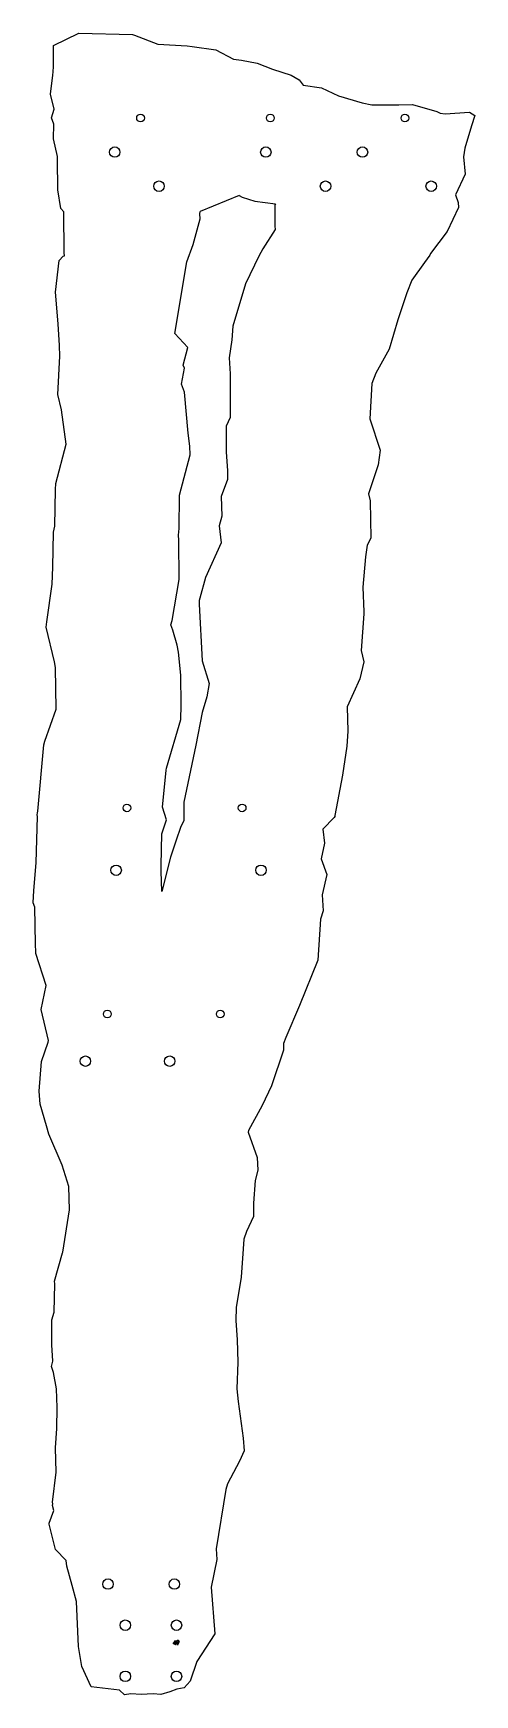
# Model space of a CAD drawing. Header units: millimetres. Extents: x 101 to 618, y 25 to 1974.
import ezdxf

# ---------------------------------------------------------------- set-up
doc = ezdxf.new("R2010")
doc.units = ezdxf.units.MM
doc.linetypes.add('SLD-Durchgehend', pattern=[0])

msp = doc.modelspace()

# ---------------------------------------------------------------- linework, layer by layer
at = {"color": 7, "linetype": 'SLD-Durchgehend', "lineweight": 25}
for p, q in [((124.1, 1960.1), (153.8, 1974.4)), ((153.8, 1974.4), (217.1, 1972.9)), ((217.1, 1972.9), (219.1, 1972.1)), ((219.1, 1972.1), (246.7, 1961.7)), ((124.1, 1935.3), (124.1, 1960.1)), ((246.7, 1961.7), (281.2, 1959.7)), ((281.2, 1959.7), (286.9, 1958.7)), ((286.9, 1958.7), (314.6, 1954.9)), ((314.6, 1954.9), (335.4, 1943.9)), ((123.7, 1929), (124.1, 1935.3)), ((335.4, 1943.9), (344.8, 1942.8)), ((344.8, 1942.8), (363.1, 1939.2)), ((363.1, 1939.2), (380.9, 1932.1)), ((380.9, 1932.1), (402.9, 1925.1)), ((120.8, 1902.7), (123.6, 1925.3)), ((123.6, 1925.3), (123.7, 1929)), ((402.9, 1925.1), (412.5, 1919.9)), ((412.5, 1919.9), (417, 1913.5)), ((417, 1913.5), (438.4, 1910.4)), ((125.1, 1885.2), (120.8, 1902.7)), ((438.4, 1910.4), (458.5, 1900.8)), ((458.5, 1900.8), (486.4, 1892.8)), ((486.4, 1892.8), (497.5, 1890.4)), ((122, 1875.2), (125.1, 1885.2)), ((124.8, 1867.8), (122, 1875.2)), ((497.5, 1890.4), (529.3, 1890.2)), ((529.3, 1890.2), (545.4, 1890.7)), ((545.4, 1890.7), (573.7, 1882.5)), ((573.7, 1882.5), (577.8, 1880.7)), ((577.8, 1880.7), (583.6, 1879.7)), ((583.6, 1879.7), (612.1, 1881.9)), ((612.1, 1881.9), (618.3, 1877.7)), ((618.3, 1877.7), (614.4, 1865.9)), ((124.2, 1850.5), (124.8, 1867.8)), ((614.4, 1865.9), (606.7, 1839.5)), ((129, 1829.8), (124.2, 1850.5)), ((606.7, 1839.5), (605, 1829.2)), ((128.9, 1826.3), (129, 1829.8)), ((129.5, 1790.8), (128.9, 1826.3)), ((605, 1829.2), (606.9, 1809.2)), ((606.9, 1809.2), (595.7, 1784.9)), ((132.7, 1768.7), (129.5, 1790.8)), ((341.9, 1784), (296.4, 1765.2)), ((341.9, 1784), (345.5, 1782)), ((345.5, 1782), (360.2, 1777.5)), ((360.2, 1777.5), (384.6, 1774.4)), ((384.6, 1774.4), (383.9, 1773.2)), ((595.7, 1784.9), (599, 1775.8)), ((599, 1775.8), (599.1, 1769.8)), ((136.3, 1764.7), (132.7, 1768.7)), ((136.7, 1716.7), (136.3, 1764.7)), ((288, 1726.4), (296.2, 1756.7)), ((295.8, 1762.4), (296.4, 1765.2)), ((296.2, 1756.7), (295.8, 1762.4)), ((383.9, 1773.2), (383.8, 1748.2)), ((599.1, 1769.8), (586.1, 1741.9)), ((384.2, 1744.3), (369.9, 1721.4)), ((383.8, 1748.2), (384.2, 1744.3)), ((586.1, 1741.9), (566.3, 1715.8)), ((137.3, 1713.3), (136.7, 1716.7)), ((280.8, 1706.2), (288, 1726.4)), ((369.9, 1721.4), (364.9, 1713)), ((566.3, 1715.8), (565.7, 1713.9)), ((126.5, 1670.4), (130.8, 1707.7)), ((130.8, 1707.7), (135.5, 1713)), ((135.5, 1713), (137.3, 1713.3)), ((266.7, 1622.1), (280.8, 1706.2)), ((364.9, 1713), (349.3, 1680.2)), ((559.2, 1705.4), (544.5, 1684.5)), ((565.7, 1713.9), (559.2, 1705.4)), ((349.3, 1680.2), (334.5, 1630.6)), ((544.5, 1684.5), (538.6, 1669.7)), ((129.8, 1633.3), (126.5, 1670.4)), ((538.6, 1669.7), (528, 1638)), ((528, 1638), (517.9, 1603.6)), ((131.3, 1607.9), (129.8, 1633.3)), ((281.9, 1605.5), (266.7, 1622.1)), ((334.5, 1630.6), (333.4, 1614.6)), ((131.5, 1595.5), (131.3, 1607.9)), ((276.3, 1584.9), (281.9, 1605.5)), ((333.4, 1614.6), (330.1, 1593.7)), ((517.9, 1603.6), (502.2, 1575.4)), ((129.3, 1550.4), (131.5, 1595.5)), ((274.5, 1562.7), (277.8, 1581.4)), ((277.8, 1581.4), (276.3, 1584.9)), ((330.1, 1593.7), (331.6, 1574.9)), ((277.8, 1553.2), (274.5, 1562.7)), ((331.6, 1574.9), (331.6, 1523.7)), ((497.7, 1563.3), (495.1, 1521.8)), ((502.2, 1575.4), (497.7, 1563.3)), ((133.5, 1532.5), (129.3, 1550.4)), ((282.2, 1505.3), (277.8, 1553.2)), ((139, 1492.2), (133.5, 1532.5)), ((331.6, 1523.7), (326.9, 1513.4)), ((495.1, 1521.8), (507.4, 1485.1)), ((284, 1490), (282.2, 1505.3)), ((326.9, 1513.4), (326.9, 1482.8)), ((127, 1446.1), (139, 1492.2)), ((284.5, 1479.7), (284, 1490)), ((326.9, 1482.8), (328.2, 1461.4)), ((507.4, 1485.1), (505, 1467.8)), ((272.1, 1432.5), (284.5, 1479.7)), ((505, 1467.8), (493.8, 1433.8)), ((126.5, 1439.2), (127, 1446.1)), ((328.4, 1450.8), (320.8, 1430.9)), ((328.2, 1461.4), (328.4, 1450.8)), ((125.9, 1396.2), (126.5, 1439.2)), ((271.8, 1393.4), (271.9, 1431.6)), ((271.9, 1431.6), (272.1, 1432.5)), ((320.8, 1430.9), (321.6, 1407.9)), ((493.8, 1433.8), (495.8, 1425.7)), ((495.8, 1425.7), (496.6, 1381.9)), ((321.6, 1407.9), (318.5, 1396.6)), ((123.5, 1348.1), (124.1, 1389.1)), ((124.1, 1389.1), (125.9, 1396.2)), ((270.8, 1385.3), (271.8, 1393.4)), ((271.2, 1379.4), (270.8, 1385.3)), ((318.5, 1396.6), (321, 1376.4)), ((271.8, 1333.5), (271.2, 1379.4)), ((321, 1376.4), (302.5, 1335.8)), ((492.2, 1373.7), (490.2, 1359.9)), ((496.6, 1381.9), (492.2, 1373.7)), ((122.5, 1327.9), (123.5, 1348.1)), ((490.2, 1359.9), (487.2, 1324.6)), ((116.6, 1283.8), (122.5, 1327.9)), ((263.5, 1285.2), (271.8, 1333.5)), ((302.5, 1335.8), (295.9, 1311.4)), ((295.9, 1311.4), (294.9, 1308.8)), ((294.9, 1308.8), (295, 1304.6)), ((487.2, 1324.6), (488.3, 1295.5)), ((295, 1304.6), (298.6, 1238.2)), ((488.2, 1293.1), (485.1, 1250.2)), ((488.3, 1295.5), (488.2, 1294.4)), ((488.2, 1294.4), (488.2, 1293.1)), ((115.5, 1277.7), (116.6, 1283.8)), ((125.6, 1236.7), (115.5, 1277.7)), ((262, 1280.3), (263.5, 1285.2)), ((264.1, 1273.8), (262, 1280.3)), ((269.3, 1256.5), (264.1, 1273.8)), ((270.7, 1248), (269.3, 1256.5)), ((273.7, 1221.2), (270.7, 1248)), ((485.1, 1250.2), (488.2, 1236.8)), ((126.6, 1230.2), (125.6, 1236.7)), ((127.4, 1181.2), (126.6, 1230.2)), ((298.6, 1238.2), (306.8, 1211.5)), ((488.2, 1236.8), (483.7, 1217)), ((274, 1186), (273.7, 1221.2)), ((306.8, 1211.5), (304, 1195.9)), ((483.7, 1217), (468.7, 1184.2)), ((304, 1195.9), (298.5, 1177.2)), ((114.2, 1143.6), (127.4, 1181.2)), ((273.7, 1169.2), (274, 1186)), ((298.5, 1177.2), (291.3, 1138.9)), ((468.7, 1184.2), (469.4, 1155.4)), ((256.7, 1112.2), (273.7, 1169.2)), ((469.4, 1155.4), (468.3, 1138)), ((106, 1061.8), (113.1, 1139.6)), ((113.1, 1139.6), (114.2, 1143.6)), ((291.3, 1138.9), (277.3, 1072)), ((468.3, 1138), (463, 1103.7)), ((256.4, 1109.9), (256.7, 1112.2)), ((252.1, 1066.4), (256.4, 1109.9)), ((463, 1103.7), (454.2, 1056.4)), ((103.8, 1000.9), (105.3, 1055.4)), ((105.2, 1057.2), (105.4, 1059.7)), ((105.3, 1055.4), (105.2, 1057.2)), ((105.4, 1059.7), (106, 1061.8)), ((256.8, 1051.4), (252.1, 1066.4)), ((277.3, 1072), (277.3, 1050.8)), ((453.5, 1054.1), (440, 1040.5)), ((454, 1055.4), (453.5, 1054.1)), ((454.2, 1056.4), (454, 1055.4)), ((250.5, 997.7), (251.4, 1034.9)), ((251.4, 1034.9), (256.8, 1051.4)), ((273.1, 1042.5), (268.2, 1027.4)), ((277.3, 1050.8), (273.1, 1042.5)), ((440, 1040.5), (442.1, 1024.1)), ((268.2, 1027.4), (261.3, 1007.8)), ((442.1, 1024.1), (438.1, 1005.6)), ((101.2, 968.5), (103.8, 1000.9)), ((250.7, 991.3), (250.5, 997.7)), ((261.3, 1007.8), (251.4, 967.5)), ((438.1, 1005.6), (444.9, 987.3)), ((251.4, 967.5), (250.7, 991.3)), ((444.9, 987.3), (439.2, 963.3)), ((100.5, 954), (101.2, 968.5)), ((439.2, 963.3), (440.6, 944.5)), ((102.3, 949), (100.5, 954)), ((103, 905.9), (102.3, 949)), ((440.6, 944.5), (437.5, 934.9)), ((437.5, 934.9), (434.4, 886.7)), ((103.6, 895.6), (103, 905.9)), ((103.7, 894.7), (103.6, 895.6)), ((115.7, 856.9), (103.7, 894.7)), ((434.4, 886.7), (412.8, 833.8)), ((109.8, 829.1), (115.7, 856.9)), ((118.2, 792.6), (109.8, 829.1)), ((412.8, 833.8), (396.7, 796.2)), ((110.2, 767.9), (118, 790.7)), ((118, 790.7), (118.2, 792.6)), ((393.8, 781.3), (379.8, 739.5)), ((394.1, 788.9), (393.8, 781.3)), ((396.7, 796.2), (394.1, 788.9)), ((107.4, 732.9), (110.2, 767.9)), ((108.6, 717.7), (107.4, 732.9)), ((379.8, 739.5), (369, 716.1)), ((116.2, 692.6), (108.6, 717.7)), ((369, 716.1), (352.8, 686.8)), ((118.9, 682.5), (116.2, 692.6)), ((134.3, 646.4), (118.9, 682.5)), ((352.8, 686.8), (352.5, 685.1)), ((352.5, 685.1), (363, 655.3)), ((142.2, 621.4), (134.3, 646.4)), ((363, 655.3), (363.8, 640.4)), ((360.6, 628.1), (358.9, 601.6)), ((363.8, 640.4), (360.6, 628.1)), ((143.1, 594), (142.2, 621.4)), ((135.2, 544.2), (143.1, 594)), ((359, 586.2), (350.7, 568.5)), ((358.9, 601.6), (359, 586.2)), ((350.7, 568.5), (347.5, 559.5)), ((346.5, 548.2), (344.4, 514.7)), ((347.5, 559.5), (346.5, 548.2)), ((125.5, 510.3), (135, 543.3)), ((135, 543.3), (135.2, 544.2)), ((125.1, 473.8), (125.8, 507.2)), ((125.8, 507.2), (125.5, 510.3)), ((344.4, 514.7), (338.5, 479.3)), ((122.4, 464.6), (125.1, 473.8)), ((338.5, 479.3), (337.9, 463.9)), ((122.4, 435.4), (122.4, 464.6)), ((337.9, 463.9), (339.7, 441.5)), ((123.5, 416.2), (122.4, 435.4)), ((339.7, 441.5), (340.6, 415)), ((121.8, 410.2), (123.5, 416.2)), ((124.3, 403.1), (121.8, 410.2)), ((340.6, 415), (339.2, 383.8)), ((127.6, 383.7), (124.3, 403.1)), ((128.7, 362.1), (127.6, 383.7)), ((339.2, 383.8), (340.9, 369)), ((128.2, 337.3), (128.7, 362.1)), ((340.9, 369), (346.8, 325.8)), ((126.6, 314.5), (128.2, 337.3)), ((127.2, 286), (126.6, 314.5)), ((346.8, 325.8), (348, 311.2)), ((342.5, 298.9), (328.3, 272.2)), ((348, 311.2), (342.5, 298.9)), ((123, 250.9), (127.2, 286)), ((326.2, 265.7), (315.2, 196)), ((328.3, 272.2), (326.2, 265.7)), ((119.3, 226.3), (124.6, 241)), ((123.3, 248.8), (123, 250.9)), ((123.1, 247.1), (123.3, 248.8)), ((124.6, 241), (123.1, 247.1)), ((119.1, 225.1), (119.3, 226.3)), ((126.5, 195.4), (119.1, 225.1)), ((126.5, 195.4), (139, 182.6)), ((315.2, 196), (315.9, 183.4)), ((139.8, 175.8), (139, 182.6)), ((146, 153), (139.8, 175.8)), ((315.9, 183.4), (309.2, 151.2)), ((151.3, 134.2), (146, 153)), ((309.2, 151.2), (313.5, 96.3)), ((153.5, 81.5), (151.3, 134.2)), ((157.5, 58.1), (153.5, 81.5)), ((313.5, 96.3), (292.5, 63.8)), ((292.5, 63.8), (284.7, 40.9)), ((168.3, 34.3), (157.5, 58.1)), ((284.7, 40.9), (277.4, 32.9)), ((201.6, 30.3), (168.3, 34.3)), ((207.5, 24.9), (201.6, 30.3)), ((215.1, 25.8), (207.5, 24.9)), ((227.1, 25.2), (215.1, 25.8)), ((241.1, 26.1), (227.1, 25.2)), ((250.3, 25.2), (241.1, 26.1)), ((260.6, 28.2), (250.3, 25.2)), ((269, 31.4), (260.6, 28.2)), ((277.4, 32.9), (269, 31.4))]:
    msp.add_line(p, q, dxfattribs=at)
at = {"color": 2, "linetype": 'SLD-Durchgehend', "lineweight": 25, "true_color": 0xffff00}
for p, q in [((264.5, 84.5), (267.3, 88.5)), ((266.9, 84.5), (264.5, 84.5)), ((266.9, 87.2), (265.4, 85)), ((265.4, 85), (266.9, 85)), ((266.9, 85), (266.9, 87.2)), ((266.9, 83.4), (266.9, 84.5)), ((267.4, 83.4), (266.9, 83.4)), ((267.3, 88.5), (267.4, 88.5)), ((267.4, 88.5), (267.4, 85)), ((267.4, 85), (267.9, 85)), ((267.4, 84.5), (267.4, 83.4)), ((267.9, 84.5), (267.4, 84.5)), ((267.9, 85), (267.9, 84.5)), ((269.1, 83.5), (270.5, 85.5)), ((269.5, 83.2), (269.1, 83.5)), ((271, 85.5), (269.5, 83.2))]:
    msp.add_line(p, q, dxfattribs=at)
at = {"color": 2, "linetype": 'SLD-Durchgehend', "lineweight": 25, "true_color": 0xffff00, "flags": 128}
for points in [[(270.5, 85.5), (270.2, 85.5), (270, 85.5)], [(271.6, 87), (271.4, 86.1), (271, 85.5)]]:
    msp.add_lwpolyline(points, dxfattribs=at)
at = {"color": 7, "linetype": 'SLD-Durchgehend', "lineweight": 25}
for centre, radius in [((226.3, 1874.9), 4.5), ((378.5, 1874.9), 4.5), ((536.4, 1874.9), 4.5), ((196.1, 1834.9), 6.12), ((373.3, 1834.9), 6.12), ((486.6, 1834.9), 6.12), ((248, 1794.9), 6.12), ((443.3, 1794.9), 6.12), ((567.2, 1794.9), 6.12), ((210.4, 1065.4), 4.5), ((345.5, 1065.4), 4.5), ((197.7, 992.3), 6.12), ((367.6, 992.3), 6.12), ((187.4, 823.6), 4.5), ((319.8, 823.6), 4.5), ((161.7, 768.3), 6.12), ((260.5, 768.3), 6.12), ((188.2, 154.8), 6.12), ((266, 154.8), 6.12), ((208.5, 106.5), 6.12), ((268.5, 106.5), 6.12), ((208.5, 46.5), 6.12), ((268.5, 46.5), 6.12)]:
    msp.add_circle(centre, radius, dxfattribs=at)
at = {"color": 2, "linetype": 'SLD-Durchgehend', "lineweight": 25, "true_color": 0xffff00}
for centre, radius, start, end in [((270, 87), 1.55, 88.3124, 179.4827), ((269.9, 87), 1.48, 180.0569, 271.8477), ((270, 86.9), 1.05, 86.2094, 176.9559), ((270, 87.1), 1.09, 185.0657, 274.0568), ((270.1, 86.9), 1.06, 3.7201, 93.3178), ((270.1, 87), 1.53, 359.6592, 90.8243), ((270.1, 87), 1.01, 265.8769, 359.4711)]:
    msp.add_arc(centre, radius, start, end, dxfattribs=at)

doc.saveas('drawing.dxf')
